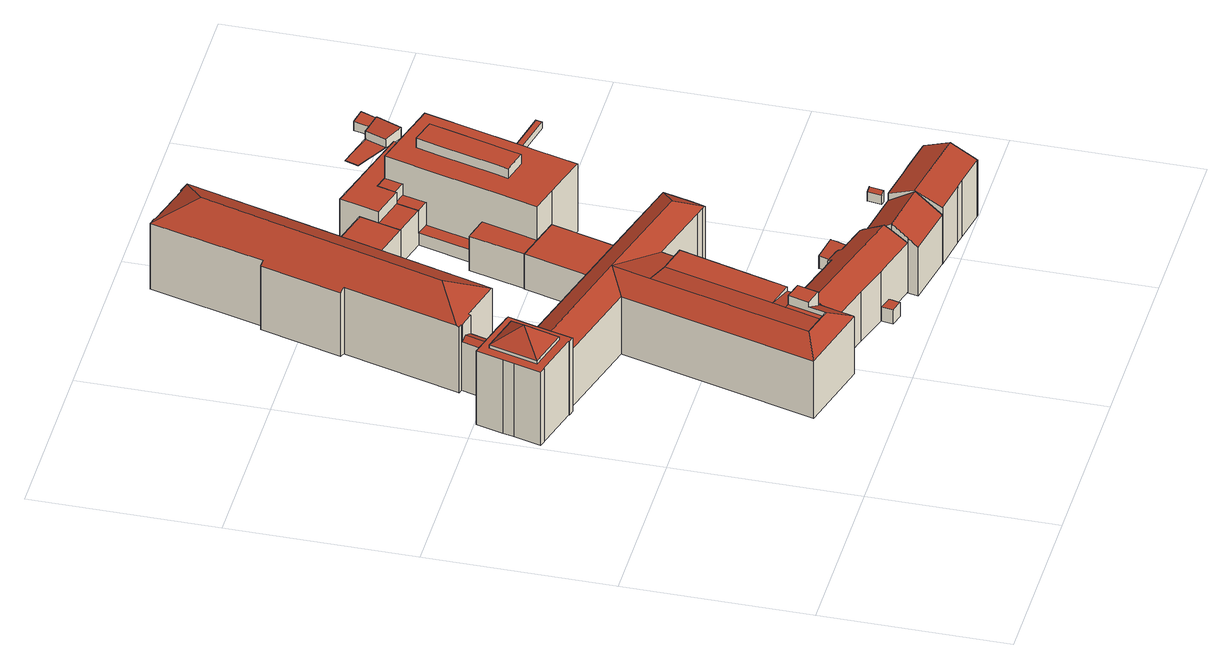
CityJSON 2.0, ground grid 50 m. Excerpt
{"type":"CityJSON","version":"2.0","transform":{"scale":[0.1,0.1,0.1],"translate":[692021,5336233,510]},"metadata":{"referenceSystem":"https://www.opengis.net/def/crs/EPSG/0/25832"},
"CityObjects":{
"building1":{"type":"Building","attributes":{"Gemeindeschluessel":"09162000","HoeheDach":"540.256","HoeheGrund":"511.964","Methode":"2000","NiedrigsteTraufeDesGebaeudes":"534.460","Geometrietyp2DReferenz":"3000","function":"31001_3020","roofType":"3500","measuredHeight":28.29,"storeysAboveGround":3},"geometry":[{"type":"Solid","lod":"2","boundaries":[[[[0,1,2]],[[3,4,5,6]],[[7,8,9,10]],[[0,11,1]],[[12,13,14,15]],[[16,17,18,19]],[[1,20,2]],[[18,6,5,21,22,23,10,9,24,25,26,27,28,15,14,29,30,19]],[[11,0,31,32]],[[33,7,10,23]],[[34,35,25,24]],[[36,16,19,30]],[[8,34,24,9]],[[13,37,29,14]],[[20,11,32,38]],[[4,39,21,5]],[[40,41,28,27]],[[41,12,15,28]],[[0,2,42,31]],[[2,20,38,42]],[[17,3,6,18]],[[11,20,1]],[[37,36,30,29]],[[21,39,43,33,23,22]],[[33,43,39,4,3,17,16,36,37,13,12,41,40,44,35,34,8,7],[31,42,38,32]],[[44,40,27,26,25,35]]]],"semantics":{"surfaces":[{"type":"RoofSurface","Dachneigung":"48.985","Dachorientierung":"105.047","Flaeche":"50.538","Z_MAX":"28.292","Z_MAX_ASL":"540.256","Z_MIN":"23.392","Z_MIN_ASL":"535.357"},{"type":"WallSurface"},{"type":"RoofSurface","Dachneigung":"54.105","Dachorientierung":"15.458","Flaeche":"47.073","Z_MAX":"28.292","Z_MAX_ASL":"540.256","Z_MIN":"23.392","Z_MIN_ASL":"535.357"},{"type":"RoofSurface","Dachneigung":"54.105","Dachorientierung":"195.458","Flaeche":"47.073","Z_MAX":"28.292","Z_MAX_ASL":"540.256","Z_MIN":"23.392","Z_MIN_ASL":"535.357"},{"type":"GroundSurface"},{"type":"RoofSurface","Dachneigung":"48.985","Dachorientierung":"285.047","Flaeche":"50.538","Z_MAX":"28.292","Z_MAX_ASL":"540.256","Z_MIN":"23.392","Z_MIN_ASL":"535.357"},{"type":"RoofSurface","Dachneigung":"90.000","Dachorientierung":"-1.000","Flaeche":"137.651","Z_MAX":"22.496","Z_MAX_ASL":"534.460","Z_MIN":"22.496","Z_MIN_ASL":"534.460"}],"values":[[0,1,1,2,1,1,3,4,1,1,1,1,1,1,1,1,1,1,1,1,1,5,1,1,6,1]]}}]},
"building2":{"type":"Building","attributes":{"name":"Universität","Gemeindeschluessel":"09162000","HoeheDach":"534.380","HoeheGrund":"511.964","Methode":"2000","NiedrigsteTraufeDesGebaeudes":"529.315","Geometrietyp2DReferenz":"3000","function":"31001_3020","roofType":"3100","measuredHeight":22.42,"storeysAboveGround":3},"address":[{"country":"Germany","locality":"München","thoroughfareName":"Professor-Huber-Platz 2"}],"geometry":[{"type":"Solid","lod":"2","boundaries":[[[[45,46,47,48,49,50,51,52,53,54,55,18,19,56,57,58,59,60,61,62,63,64]],[[48,65,66,67,68,49]],[[69,70,71,72,73,74,75,76,77]],[[78,79,80,81]],[[60,59,71,70,82]],[[83,18,55,84]],[[85,67,66,86]],[[87,64,63,88,89]],[[90,88,63,62]],[[56,74,73,57]],[[91,92,93,94]],[[95,96,85,86,94,93]],[[76,75,19,18,83]],[[92,91,97,98,99,100]],[[101,87,89,69,77,102]],[[77,76,83,84]],[[103,96,104]],[[46,45,101,102]],[[103,68,67,85,96]],[[105,90,62,61]],[[106,107,52,51]],[[108,99,98,109]],[[110,54,53,111]],[[79,108,109,112,80]],[[107,106,81,80,112,97,91,113]],[[87,101,45,64]],[[66,65,114,102,77,86]],[[55,54,110,84]],[[72,71,59,58]],[[115,95,93,92,100]],[[115,100,99,108,79]],[[82,105,61,60]],[[70,69,89,88,90,105,82]],[[19,75,74,56]],[[109,98,97,112]],[[78,104,96,95,115,79]],[[73,72,58,57]],[[84,110,94,86,77]],[[47,46,102,114]],[[111,53,52,107,113]],[[113,91,94,110,111]],[[114,65,48,47]],[[49,68,103,104,78,81,106,51,50]]]],"semantics":{"surfaces":[{"type":"GroundSurface"},{"type":"WallSurface"},{"type":"RoofSurface","Dachneigung":"59.274","Dachorientierung":"15.491","Flaeche":"453.182","Z_MAX":"21.066","Z_MAX_ASL":"533.030","Z_MIN":"17.535","Z_MIN_ASL":"529.499"},{"type":"RoofSurface","Dachneigung":"79.562","Dachorientierung":"105.492","Flaeche":"334.372","Z_MAX":"21.066","Z_MAX_ASL":"533.030","Z_MIN":"19.706","Z_MIN_ASL":"531.670"},{"type":"RoofSurface","Dachneigung":"59.254","Dachorientierung":"195.502","Flaeche":"174.827","Z_MAX":"21.066","Z_MAX_ASL":"533.030","Z_MIN":"17.611","Z_MIN_ASL":"529.575"},{"type":"RoofSurface","Dachneigung":"59.265","Dachorientierung":"195.493","Flaeche":"203.627","Z_MAX":"21.066","Z_MAX_ASL":"533.030","Z_MIN":"17.487","Z_MIN_ASL":"529.451"},{"type":"RoofSurface","Dachneigung":"89.996","Dachorientierung":"-1.000","Flaeche":"234.451","Z_MAX":"19.706","Z_MAX_ASL":"531.670","Z_MIN":"19.702","Z_MIN_ASL":"531.666"},{"type":"RoofSurface","Dachneigung":"90.000","Dachorientierung":"-1.000","Flaeche":"27.824","Z_MAX":"22.416","Z_MAX_ASL":"534.380","Z_MIN":"22.416","Z_MIN_ASL":"534.380"},{"type":"RoofSurface","Dachneigung":"61.089","Dachorientierung":"105.493","Flaeche":"56.062","Z_MAX":"21.066","Z_MAX_ASL":"533.030","Z_MIN":"17.697","Z_MIN_ASL":"529.661"},{"type":"RoofSurface","Dachneigung":"76.868","Dachorientierung":"105.498","Flaeche":"118.105","Z_MAX":"21.066","Z_MAX_ASL":"533.030","Z_MIN":"17.513","Z_MIN_ASL":"529.477"},{"type":"RoofSurface","Dachneigung":"90.000","Dachorientierung":"-1.000","Flaeche":"14.793","Z_MAX":"19.706","Z_MAX_ASL":"531.670","Z_MIN":"19.706","Z_MIN_ASL":"531.670"},{"type":"RoofSurface","Dachneigung":"59.264","Dachorientierung":"104.746","Flaeche":"44.386","Z_MAX":"21.066","Z_MAX_ASL":"533.030","Z_MIN":"17.351","Z_MIN_ASL":"529.315"},{"type":"RoofSurface","Dachneigung":"81.497","Dachorientierung":"105.309","Flaeche":"27.239","Z_MAX":"19.706","Z_MAX_ASL":"531.670","Z_MIN":"18.577","Z_MIN_ASL":"530.541"},{"type":"RoofSurface","Dachneigung":"59.492","Dachorientierung":"285.495","Flaeche":"380.076","Z_MAX":"21.066","Z_MAX_ASL":"533.030","Z_MIN":"17.543","Z_MIN_ASL":"529.508"},{"type":"RoofSurface","Dachneigung":"53.762","Dachorientierung":"194.807","Flaeche":"88.902","Z_MAX":"21.066","Z_MAX_ASL":"533.030","Z_MIN":"17.545","Z_MIN_ASL":"529.509"}],"values":[[0,1,2,1,1,1,1,1,1,1,1,3,1,1,4,5,1,1,6,1,1,7,1,1,8,1,9,1,1,10,1,1,11,1,1,12,1,13,1,1,14,1,1]]}}]},
"building3":{"type":"Building","attributes":{"Gemeindeschluessel":"09162000","HoeheDach":"531.043","HoeheGrund":"512.260","Methode":"2000","NiedrigsteTraufeDesGebaeudes":"526.506","Geometrietyp2DReferenz":"3000","function":"31001_9998","roofType":"3100","measuredHeight":18.78,"storeysAboveGround":4},"address":[{"country":"Germany","locality":"München","thoroughfareName":"Veterinärstraße 1"}],"geometry":[{"type":"Solid","lod":"2","boundaries":[[[[116,117,118,119,120,121,122,123,124,125,126,127,128,129,130,131,132,133,134,135,136,137,138]],[[139,140,124,123]],[[141,142,129,128]],[[143,144,127,126,125,145]],[[146,147,118,117]],[[148,149,146]],[[147,150,119,118]],[[144,141,128,127]],[[151,152,133,132]],[[140,145,125,124]],[[120,119,150,153,154,155,122,121]],[[148,156,157,158,159,160,152,151,161,162,142,141,144,143,149]],[[155,139,123,122]],[[116,138,137,157,156,148,146,117]],[[139,155,154,153,150,147,146,149,143,145,140]],[[159,158,136,135]],[[162,161,131,130,129,142]],[[158,157,137,136]],[[161,151,132,131]],[[134,133,152,160,159,135]]]],"semantics":{"surfaces":[{"type":"GroundSurface"},{"type":"WallSurface"},{"type":"RoofSurface","Dachneigung":"59.606","Dachorientierung":"19.630","Flaeche":"1.473","Z_MAX":"18.783","Z_MAX_ASL":"531.043","Z_MIN":"15.834","Z_MIN_ASL":"528.094"},{"type":"RoofSurface","Dachneigung":"59.611","Dachorientierung":"18.302","Flaeche":"262.378","Z_MAX":"18.783","Z_MAX_ASL":"531.043","Z_MIN":"14.246","Z_MIN_ASL":"526.506"},{"type":"RoofSurface","Dachneigung":"59.611","Dachorientierung":"198.302","Flaeche":"259.653","Z_MAX":"18.783","Z_MAX_ASL":"531.043","Z_MIN":"14.994","Z_MIN_ASL":"527.254"}],"values":[[0,1,1,1,1,2,1,1,1,1,1,3,1,1,4,1,1,1,1,1]]}}]},
"building4":{"type":"Building","attributes":{"Gemeindeschluessel":"09162000","HoeheDach":"516.470","HoeheGrund":"512.290","Methode":"2000","NiedrigsteTraufeDesGebaeudes":"516.470","Geometrietyp2DReferenz":"3000","function":"51009_1610","roofType":"1000","measuredHeight":4.18},"geometry":[{"type":"Solid","lod":"2","boundaries":[[[[163,164,165,166]],[[121,122,166,165]],[[122,167,163,166]],[[164,163,167,168]],[[165,164,168,121]],[[122,121,168,167]]]],"semantics":{"surfaces":[{"type":"RoofSurface","Dachneigung":"90.000","Dachorientierung":"-1.000","Flaeche":"11.957","Z_MAX":"4.180","Z_MAX_ASL":"516.470","Z_MIN":"4.180","Z_MIN_ASL":"516.470"},{"type":"WallSurface"},{"type":"GroundSurface"}],"values":[[0,1,1,1,1,2]]}}]},
"building5":{"type":"Building","attributes":{"Gemeindeschluessel":"09162000","HoeheDach":"536.770","HoeheGrund":"511.350","Methode":"2000","NiedrigsteTraufeDesGebaeudes":"525.849","Geometrietyp2DReferenz":"3000","function":"31001_9998","roofType":"3200","measuredHeight":25.42,"storeysAboveGround":3},"address":[{"country":"Germany","locality":"München","thoroughfareName":"Ludwigstraße 28"}],"geometry":[{"type":"Solid","lod":"2","boundaries":[[[[169,170,171,172]],[[173,174,175,176,177,178,179,180]],[[181,173,180,182,183,184]],[[185,186,187,182,180,179,188,170,169]],[[189,185,169,172,190,191,192]],[[174,173,181,193]],[[176,194,195,196,197,177]],[[178,198,199,200,201,202,203,204,188,179]],[[188,204,205,206,171,170]],[[202,201,207,208]],[[175,174,193,209]],[[199,210,211,207,201,200]],[[193,181,184,183,212,213,214,215,191,190,172,171,206,205,216,208,207,211,210,217,218,219,220,196,195,194,209]],[[221,197,196,220]],[[222,187,186,185,189,223]],[[177,197,221,224,225,198,178]],[[225,224,219,218]],[[198,225,218,217]],[[226,222,223,227,228]],[[205,204,203,202,208,216]],[[226,228,214,213]],[[214,228,227,192,191,215]],[[176,175,209,194]],[[198,217,210,199]],[[224,221,220,219]],[[222,226,213,212,183,182,187]],[[223,189,192,227]]]],"semantics":{"surfaces":[{"type":"WallSurface"},{"type":"RoofSurface","Dachneigung":"60.285","Dachorientierung":"108.190","Flaeche":"835.007","Z_MAX":"25.420","Z_MAX_ASL":"536.770","Z_MIN":"20.058","Z_MIN_ASL":"531.409"},{"type":"RoofSurface","Dachneigung":"60.272","Dachorientierung":"195.568","Flaeche":"95.530","Z_MAX":"25.420","Z_MAX_ASL":"536.770","Z_MIN":"20.030","Z_MIN_ASL":"531.380"},{"type":"RoofSurface","Dachneigung":"60.285","Dachorientierung":"288.190","Flaeche":"824.970","Z_MAX":"25.420","Z_MAX_ASL":"536.770","Z_MIN":"19.547","Z_MIN_ASL":"530.897"},{"type":"GroundSurface"},{"type":"RoofSurface","Dachneigung":"60.298","Dachorientierung":"17.968","Flaeche":"95.061","Z_MAX":"25.420","Z_MAX_ASL":"536.770","Z_MIN":"20.058","Z_MIN_ASL":"531.409"},{"type":"RoofSurface","Dachneigung":"64.433","Dachorientierung":"108.190","Flaeche":"31.324","Z_MAX":"15.825","Z_MAX_ASL":"527.175","Z_MIN":"14.499","Z_MIN_ASL":"525.849"},{"type":"RoofSurface","Dachneigung":"64.434","Dachorientierung":"288.190","Flaeche":"20.881","Z_MAX":"15.825","Z_MAX_ASL":"527.175","Z_MIN":"14.936","Z_MIN_ASL":"526.286"}],"values":[[0,1,0,2,0,0,0,3,0,0,0,0,4,0,0,5,0,0,6,0,0,0,0,0,0,0,7]]}}]},
"building6":{"type":"Building","attributes":{"Gemeindeschluessel":"09162000","HoeheDach":"522.330","HoeheGrund":"511.630","Methode":"1000","NiedrigsteTraufeDesGebaeudes":"522.330","Geometrietyp2DReferenz":"3000","function":"31001_9998","roofType":"1000","measuredHeight":10.7,"storeysAboveGround":3},"geometry":[{"type":"Solid","lod":"2","boundaries":[[[[229,230,231,232]],[[233,234,235,236]],[[234,233,230,229]],[[236,235,232,231]],[[235,234,229,232]],[[233,236,231,230]]]],"semantics":{"surfaces":[{"type":"GroundSurface"},{"type":"RoofSurface","Dachneigung":"90.000","Dachorientierung":"-1.000","Flaeche":"305.404","Z_MAX":"10.700","Z_MAX_ASL":"522.330","Z_MIN":"10.700","Z_MIN_ASL":"522.330"},{"type":"WallSurface"}],"values":[[0,1,2,2,2,2]]}}]},
"building7":{"type":"Building","attributes":{"Gemeindeschluessel":"09162000","HoeheDach":"522.415","HoeheGrund":"511.260","Methode":"1000","NiedrigsteTraufeDesGebaeudes":"522.415","Geometrietyp2DReferenz":"3000","function":"31001_2000","roofType":"1000","measuredHeight":11.15},"geometry":[{"type":"Solid","lod":"2","boundaries":[[[[237,238,239,240]],[[241,242,243,244]],[[239,238,241,244]],[[240,239,244,243]],[[237,240,243,242]],[[238,237,242,241]]]],"semantics":{"surfaces":[{"type":"RoofSurface","Dachneigung":"90.000","Dachorientierung":"-1.000","Flaeche":"76.770","Z_MAX":"11.155","Z_MAX_ASL":"522.415","Z_MIN":"11.155","Z_MIN_ASL":"522.415"},{"type":"GroundSurface"},{"type":"WallSurface"}],"values":[[0,1,2,2,2,2]]}}]},
"building8":{"type":"Building","attributes":{"Gemeindeschluessel":"09162000","HoeheDach":"531.910","HoeheGrund":"511.990","Methode":"2000","NiedrigsteTraufeDesGebaeudes":"526.888","Geometrietyp2DReferenz":"3000","function":"31001_1000","roofType":"3100","measuredHeight":19.92,"storeysAboveGround":4},"address":[{"country":"Germany","locality":"München","thoroughfareName":"Veterinärstraße 3"}],"geometry":[{"type":"Solid","lod":"2","boundaries":[[[[245,246,247,248,249]],[[250,251,252,245,249,253]],[[254,248,255,256]],[[247,246,257,258]],[[248,247,258,255]],[[259,254,256,260]],[[250,260,256,255,258,257,252,251]],[[246,245,252,257]],[[253,259,260,250]],[[249,248,254,259,253]]]],"semantics":{"surfaces":[{"type":"RoofSurface","Dachneigung":"55.477","Dachorientierung":"12.214","Flaeche":"127.640","Z_MAX":"19.920","Z_MAX_ASL":"531.910","Z_MIN":"14.898","Z_MIN_ASL":"526.888"},{"type":"WallSurface"},{"type":"GroundSurface"},{"type":"RoofSurface","Dachneigung":"55.470","Dachorientierung":"192.216","Flaeche":"128.101","Z_MAX":"19.920","Z_MAX_ASL":"531.910","Z_MIN":"14.904","Z_MIN_ASL":"526.894"}],"values":[[0,1,1,1,1,1,2,1,1,3]]}}]},
"building9":{"type":"Building","attributes":{"Gemeindeschluessel":"09162000","HoeheDach":"515.990","HoeheGrund":"512.250","Methode":"2000","NiedrigsteTraufeDesGebaeudes":"515.397","Geometrietyp2DReferenz":"3000","function":"31001_2000","roofType":"1000","measuredHeight":3.74},"geometry":[{"type":"Solid","lod":"2","boundaries":[[[[261,262,263,264]],[[264,263,265,266,267,268,269,270]],[[271,261,264,270]],[[272,273,274,275,262,261,271,276]],[[276,271,270,269]],[[273,272,268,267]],[[272,276,269,268]],[[274,273,267,266]],[[262,275,265,263]],[[275,274,266,265]]]],"semantics":{"surfaces":[{"type":"WallSurface"},{"type":"GroundSurface"},{"type":"RoofSurface","Dachneigung":"82.446","Dachorientierung":"189.741","Flaeche":"33.097","Z_MAX":"3.740","Z_MAX_ASL":"515.990","Z_MIN":"3.147","Z_MIN_ASL":"515.397"}],"values":[[0,1,0,2,0,0,0,0,0,0]]}}]},
"building10":{"type":"Building","attributes":{"Gemeindeschluessel":"09162000","HoeheDach":"522.371","HoeheGrund":"511.270","Methode":"1000","NiedrigsteTraufeDesGebaeudes":"522.371","Geometrietyp2DReferenz":"3000","function":"31001_9998","roofType":"1000","measuredHeight":11.1,"storeysAboveGround":2},"geometry":[{"type":"Solid","lod":"2","boundaries":[[[[277,278,279,280,281,282]],[[237,279,278,242]],[[281,240,243,282]],[[240,237,242,243]],[[280,279,237,240,281]],[[282,243,242,278,277]]]],"semantics":{"surfaces":[{"type":"WallSurface"},{"type":"RoofSurface","Dachneigung":"90.000","Dachorientierung":"-1.000","Flaeche":"150.637","Z_MAX":"11.101","Z_MAX_ASL":"522.371","Z_MIN":"11.101","Z_MIN_ASL":"522.371"},{"type":"GroundSurface"}],"values":[[0,0,0,0,1,2]]}}]},
"building11":{"type":"Building","attributes":{"Gemeindeschluessel":"09162000","HoeheDach":"532.215","HoeheGrund":"511.862","Methode":"2000","NiedrigsteTraufeDesGebaeudes":"529.028","Geometrietyp2DReferenz":"3000","function":"31001_9998","roofType":"3100","measuredHeight":20.35,"storeysAboveGround":5},"address":[{"country":"Germany","locality":"München","thoroughfareName":"Veterinärstraße 5"}],"geometry":[{"type":"Solid","lod":"2","boundaries":[[[[283,284,285,286,287]],[[288,289,290,291]],[[283,292,293,294,295,296,297,298,284]],[[293,292,299,300]],[[288,301,285,284,298,302,289]],[[303,304,305,306,300,299,287,286,307,291,290,308]],[[292,283,287,299]],[[294,293,300,306]],[[297,296,304,303]],[[285,301,307,286]],[[295,294,306,305]],[[302,298,297,303,308]],[[289,302,308,290]],[[296,295,305,304]],[[301,288,291,307]]]],"semantics":{"surfaces":[{"type":"WallSurface"},{"type":"RoofSurface","Dachneigung":"66.621","Dachorientierung":"9.873","Flaeche":"167.994","Z_MAX":"20.353","Z_MAX_ASL":"532.215","Z_MIN":"17.218","Z_MIN_ASL":"529.080"},{"type":"RoofSurface","Dachneigung":"66.621","Dachorientierung":"189.873","Flaeche":"171.752","Z_MAX":"20.353","Z_MAX_ASL":"532.215","Z_MIN":"17.166","Z_MIN_ASL":"529.028"},{"type":"GroundSurface"}],"values":[[0,0,1,0,2,3,0,0,0,0,0,0,0,0,0]]}}]},
"building12":{"type":"Building","attributes":{"Gemeindeschluessel":"09162000","HoeheDach":"535.510","HoeheGrund":"511.760","Methode":"2000","NiedrigsteTraufeDesGebaeudes":"515.611","Geometrietyp2DReferenz":"3000","function":"31001_9998","roofType":"1000","measuredHeight":23.75,"storeysAboveGround":6},"geometry":[{"type":"Solid","lod":"2","boundaries":[[[[309,310,311,312,313,314,234,315,316]],[[317,318,319,320,234,314]],[[321,322,323,324,325,326,327,328,329,330,319]],[[331,332,333,334]],[[335,325,324,336]],[[234,320,337,315]],[[320,319,330,337]],[[319,318,338,321]],[[339,340,341,311,310,342]],[[336,324,323,343]],[[344,345,346,347]],[[348,349,326,325,335]],[[350,322,321,338]],[[311,341,340,351,352,353,354,332,331,355,356,357,358,359,360,361,313,312],[362,347,346,363,364,365,366,367]],[[368,369,370,371,333,332,354,353,352,351,340,339]],[[348,357,356,355,331,334,372,373,374,375,327,326,349]],[[376,377,345,344,378,379,380,381]],[[379,378,344,347,362,367,366,380]],[[343,323,322,350]],[[381,380,366,365]],[[370,369,368,339,342,310,309,316,315,337,330,329,328,327,375,374,373,372,334,333,371]],[[364,363,346,345,377,376,381,365]],[[317,314,313,361,360,359,358,357,348,335,336,343,350,338,318]]]],"semantics":{"surfaces":[{"type":"WallSurface"},{"type":"RoofSurface","Dachneigung":"90.000","Dachorientierung":"-1.000","Flaeche":"102.284","Z_MAX":"10.510","Z_MAX_ASL":"522.270","Z_MIN":"10.510","Z_MIN_ASL":"522.270"},{"type":"RoofSurface","Dachneigung":"90.000","Dachorientierung":"-1.000","Flaeche":"24.402","Z_MAX":"10.657","Z_MAX_ASL":"522.417","Z_MIN":"10.657","Z_MIN_ASL":"522.417"},{"type":"RoofSurface","Dachneigung":"90.000","Dachorientierung":"-1.000","Flaeche":"18.609","Z_MAX":"13.978","Z_MAX_ASL":"525.738","Z_MIN":"13.978","Z_MIN_ASL":"525.738"},{"type":"RoofSurface","Dachneigung":"90.000","Dachorientierung":"-1.000","Flaeche":"57.877","Z_MAX":"3.851","Z_MAX_ASL":"515.611","Z_MIN":"3.851","Z_MIN_ASL":"515.611"},{"type":"RoofSurface","Dachneigung":"90.000","Dachorientierung":"-1.000","Flaeche":"689.743","Z_MAX":"20.782","Z_MAX_ASL":"532.542","Z_MIN":"20.782","Z_MIN_ASL":"532.542"},{"type":"RoofSurface","Dachneigung":"90.000","Dachorientierung":"-1.000","Flaeche":"173.329","Z_MAX":"23.750","Z_MAX_ASL":"535.510","Z_MIN":"23.750","Z_MIN_ASL":"535.510"},{"type":"GroundSurface"}],"values":[[0,1,0,0,0,0,0,0,0,2,0,3,4,5,0,0,6,0,0,0,7,0,0]]}}]},
"building13":{"type":"Building","attributes":{"Gemeindeschluessel":"09162000","HoeheDach":"525.767","HoeheGrund":"511.830","Methode":"2000","NiedrigsteTraufeDesGebaeudes":"522.447","Geometrietyp2DReferenz":"3000","function":"31001_9998","roofType":"1000","measuredHeight":13.94,"storeysAboveGround":4},"geometry":[{"type":"Solid","lod":"2","boundaries":[[[[382,383,384,385,386,387,388,389,390,391,281]],[[323,281,391,329]],[[323,329,392,393,327,394,395,396,397]],[[334,398,399,394,327,400]],[[397,382,281,323]],[[396,383,382,397]],[[401,402,403,387,386,404]],[[400,327,393,392,329,391,390,389,388,387,403,402,334]],[[395,394,399,398,401,404,386,385,384,383,396]],[[401,398,334,402]]]],"semantics":{"surfaces":[{"type":"WallSurface"},{"type":"RoofSurface","Dachneigung":"90.000","Dachorientierung":"-1.000","Flaeche":"56.350","Z_MAX":"10.617","Z_MAX_ASL":"522.447","Z_MIN":"10.617","Z_MIN_ASL":"522.447"},{"type":"GroundSurface"},{"type":"RoofSurface","Dachneigung":"90.000","Dachorientierung":"-1.000","Flaeche":"195.638","Z_MAX":"13.937","Z_MAX_ASL":"525.767","Z_MIN":"13.937","Z_MIN_ASL":"525.767"}],"values":[[0,0,0,0,1,0,0,2,3,0]]}}]},
"building14":{"type":"Building","attributes":{"Gemeindeschluessel":"09162000","HoeheDach":"515.630","HoeheGrund":"512.120","Methode":"2000","NiedrigsteTraufeDesGebaeudes":"514.865","Geometrietyp2DReferenz":"3000","function":"31001_2000","roofType":"2100","measuredHeight":3.51},"geometry":[{"type":"Solid","lod":"2","boundaries":[[[[405,406,407,408]],[[409,410,411,412]],[[406,413,414,407]],[[415,409,412,416]],[[413,406,405,410,409,415]],[[410,405,408,411]],[[413,415,416,414]],[[411,408,407,414,416,412]]]],"semantics":{"surfaces":[{"type":"WallSurface"},{"type":"RoofSurface","Dachneigung":"58.931","Dachorientierung":"279.522","Flaeche":"5.693","Z_MAX":"3.510","Z_MAX_ASL":"515.630","Z_MIN":"2.745","Z_MIN_ASL":"514.865"},{"type":"GroundSurface"}],"values":[[0,0,0,0,1,0,0,2]]}}]},
"building15":{"type":"Building","attributes":{"Gemeindeschluessel":"09162000","HoeheDach":"513.886","HoeheGrund":"511.886","Methode":"1000","NiedrigsteTraufeDesGebaeudes":"513.886","Geometrietyp2DReferenz":"3000","function":"51009_1610","roofType":"1000","measuredHeight":2},"geometry":[{"type":"Solid","lod":"2","boundaries":[[[[417,418,419,420]],[[419,421,422,420]],[[418,417,423,424]],[[424,423,422,421]],[[418,424,421,419]],[[423,417,420,422]]]],"semantics":{"surfaces":[{"type":"WallSurface"},{"type":"GroundSurface"},{"type":"RoofSurface","Dachneigung":"90.000","Dachorientierung":"-1.000","Flaeche":"36.950","Z_MAX":"2.000","Z_MAX_ASL":"513.886","Z_MIN":"2.000","Z_MIN_ASL":"513.886"}],"values":[[0,1,2,0,0,0]]}}]},
"building16":{"type":"Building","attributes":{"Gemeindeschluessel":"09162000","HoeheDach":"514.136","HoeheGrund":"510.951","Methode":"9999","NiedrigsteTraufeDesGebaeudes":"511.050","Geometrietyp2DReferenz":"3000","function":"31001_2000","roofType":"1000","measuredHeight":3.19},"geometry":[{"type":"Solid","lod":"2","boundaries":[[[[425,426,427,428]],[[429,430,431,432]],[[430,433,434,435,436,431]],[[425,437,433,430,429,426]],[[435,434,438,428,427,439]],[[437,425,428,438]],[[440,436,435,439]],[[433,437,438,434]],[[432,431,436,440]],[[439,427,426,429,432,440]]]],"semantics":{"surfaces":[{"type":"WallSurface"},{"type":"RoofSurface","Dachneigung":"84.058","Dachorientierung":"291.580","Flaeche":"38.489","Z_MAX":"3.186","Z_MAX_ASL":"514.136","Z_MIN":"2.592","Z_MIN_ASL":"513.543"},{"type":"GroundSurface"},{"type":"RoofSurface","Dachneigung":"90.000","Dachorientierung":"-1.000","Flaeche":"48.504","Z_MAX":"0.099","Z_MAX_ASL":"511.050","Z_MIN":"0.099","Z_MIN_ASL":"511.050"}],"values":[[0,0,0,1,2,0,0,0,3,0]]}}]},
"building17":{"type":"Building","attributes":{"Gemeindeschluessel":"09162000","HoeheDach":"513.834","HoeheGrund":"511.050","Methode":"1000","NiedrigsteTraufeDesGebaeudes":"513.834","Geometrietyp2DReferenz":"3000","function":"31001_2000","roofType":"1000","measuredHeight":2.78},"geometry":[{"type":"Solid","lod":"2","boundaries":[[[[441,442,443,444]],[[441,444,445,446,447,448]],[[449,450,451,452,453,454]],[[449,443,442,450,455,456]],[[455,450,449,456]],[[456,449,454,453,457,446,445,444,443,449]],[[458,447,446,457,453,452]],[[450,455,450,442,441,448,447,458,452,451]]]],"semantics":{"surfaces":[{"type":"WallSurface"},{"type":"GroundSurface"},{"type":"RoofSurface","Dachneigung":"90.000","Dachorientierung":"-1.000","Flaeche":"19.182","Z_MAX":"2.784","Z_MAX_ASL":"513.834","Z_MIN":"2.784","Z_MIN_ASL":"513.834"}],"values":[[0,0,0,0,0,1,0,2]]}}]}
},
"vertices":[
[176,935,254],[105,885,303],[141,805,254],[156,775,245],[140,779,245],[140,779,20],[156,775,20],[17,813,245],[1,818,245],[1,818,20],[17,813,20],[68,965,254],[154,964,245],[175,958,245],[175,958,20],[154,964,20],[189,901,245],[159,785,245],[159,785,20],[189,901,20],[33,835,254],[140,781,20],[27,812,20],[17,815,20],[21,891,20],[28,919,20],[42,972,20],[48,993,20],[105,978,20],[198,952,20],[203,950,20],[176,935,245],[68,965,245],[17,815,245],[21,891,245],[28,919,245],[203,950,245],[198,952,245],[33,835,245],[140,781,245],[48,993,245],[105,978,245],[141,805,245],[27,812,245],[42,972,245],
[783,614,20],[613,662,20],[601,620,20],[606,618,20],[531,357,20],[518,312,20],[500,250,20],[482,189,20],[468,140,20],[268,193,20],[413,716,20],[560,798,20],[693,761,20],[814,728,20],[845,719,20],[854,716,20],[834,640,20],[826,614,20],[823,604,20],[810,607,20],[606,618,195],[605,614,195],[605,614,217],[531,357,217],[779,676,230],[851,717,195],[845,719,195],[814,728,195],[693,761,195],[560,798,195],[189,901,195],[174,843,230],[487,757,230],[511,287,205],[498,290,207],[498,290,204],[511,287,197],[854,716,193],[159,785,195],[413,716,195],[529,634,217],[458,653,230],[810,607,196],[823,604,194],[820,604,196],[826,614,194],[424,201,230],[424,201,217],[410,205,217],[339,224,230],[438,306,217],[448,341,217],[436,247,230],[436,247,244],[452,303,244],[452,303,217],[783,614,196],[613,662,196],[521,322,217],[521,322,205],[834,640,194],[500,250,197],[482,189,197],[498,290,244],[483,234,244],[268,193,195],[468,140,195],[483,234,204],[469,143,198],[601,620,196],[439,306,217],
[842,204,23],[833,154,23],[830,134,23],[822,91,23],[811,94,23],[729,117,23],[692,127,23],[598,155,23],[505,182,23],[482,189,23],[500,250,23],[518,312,23],[541,306,23],[711,256,23],[711,257,23],[715,268,23],[757,256,23],[760,251,23],[760,243,23],[760,242,23],[765,240,23],[845,217,23],[843,206,23],[598,155,173],[505,182,173],[541,306,172],[711,256,173],[500,250,210],[518,312,172],[482,189,173],[833,154,210],[830,134,199],[842,204,181],[828,155,210],[822,91,173],[757,256,165],[760,251,168],[811,94,173],[729,117,173],[692,127,173],[843,206,180],[845,217,173],[765,240,173],[760,242,172],[760,243,172],[715,268,165],[711,257,172],
[687,95,65],[721,86,65],[729,117,65],[692,127,65],[687,95,23],[721,86,23],
[182,1063,215],[171,1066,215],[171,1066,14],[182,1063,14],[347,1025,214],[449,1382,214],[480,1491,214],[584,1854,214],[583,1854,215],[468,1790,268],[280,1135,268],[344,1026,216],[347,1025,14],[228,1056,217],[228,1056,14],[344,1026,14],[182,1061,214],[200,1057,214],[227,1050,214],[173,1072,219],[182,1061,163],[182,1061,14],[154,964,14],[154,964,163],[449,1382,14],[584,1854,14],[583,1854,14],[553,1863,14],[553,1863,214],[404,1904,215],[320,1598,217],[315,1599,214],[307,1601,209],[246,1383,210],[253,1381,214],[259,1378,218],[259,1378,14],[173,1072,14],[307,1601,14],[246,1383,14],[480,1491,14],[320,1598,14],[315,1599,14],[227,1050,14],[198,952,14],[175,958,14],[172,959,14],[253,1381,14],[404,1904,14],[425,1899,14],[424,1895,14],[552,1859,14],[552,1859,216],[227,1050,158],[200,1057,172],[424,1895,217],[425,1899,214],[198,952,159],[172,959,172],[175,958,170],
[619,1011,16],[753,974,16],[693,761,16],[560,798,16],[753,974,123],[619,1011,123],[560,798,123],[693,761,123],
[544,1474,124],[480,1491,124],[449,1382,124],[514,1363,124],[480,1491,13],[544,1474,13],[514,1363,13],[449,1382,13],
[985,181,169],[843,206,169],[833,154,205],[830,134,219],[972,109,219],[959,37,20],[972,109,20],[985,181,20],[959,37,169],[822,91,189],[830,134,20],[822,91,20],[843,206,20],[833,154,20],[817,63,169],[817,63,20],
[865,325,60],[865,327,60],[865,327,22],[865,325,22],[938,315,22],[937,313,22],[936,299,22],[931,271,22],[902,276,22],[858,283,22],[858,283,54],[931,271,54],[936,299,58],[937,313,60],[938,315,60],[902,276,54],
[647,1351,13],[671,1439,13],[671,1439,124],[647,1351,124],[641,1329,124],[641,1329,13],
[1196,143,191],[1184,73,222],[1171,0,190],[1171,0,19],[1196,143,19],[1078,17,190],[1053,21,190],[1053,21,19],[1078,17,19],[1194,143,191],[1189,144,191],[1103,160,191],[1077,164,191],[989,180,191],[985,181,191],[972,110,222],[1194,143,19],[1189,144,19],[1168,1,190],[959,37,190],[985,181,19],[989,180,19],[1077,164,19],[1103,160,19],[1168,1,19],[959,37,19],
[747,976,18],[753,974,18],[753,974,225],[747,976,225],[682,993,225],[682,993,123],[619,1011,18],[682,993,18],[714,1109,123],[723,1143,123],[688,1152,123],[658,1160,123],[688,1152,56],[729,1305,56],[729,1305,124],[746,1368,124],[746,1368,157],[759,1417,157],[759,1417,18],[746,1368,18],[729,1305,18],[688,1152,18],[932,1369,225],[989,1353,225],[989,1353,18],[932,1369,18],[782,1358,157],[782,1358,124],[658,1160,18],[723,1143,56],[876,939,18],[876,939,225],[811,958,225],[811,958,18],[765,1295,124],[847,1340,255],[911,1322,255],[911,1322,225],[847,1340,225],[795,1407,157],[760,1417,157],[765,1295,56],[908,1055,225],[917,1089,225],[959,1241,225],[976,1304,225],[925,1371,225],[860,1389,225],[795,1407,225],[782,1358,225],[765,1295,225],[723,1143,225],[714,1109,225],[829,1277,225],[894,1259,225],[852,1107,225],[843,1073,225],[778,1091,225],[788,1125,225],[908,1055,18],[917,1089,18],[959,1241,18],[976,1304,18],[925,1371,18],[860,1389,18],[795,1407,18],[760,1417,18],[852,1107,255],[894,1259,255],[829,1277,255],[788,1125,255],[778,1091,255],[843,1073,255],
[657,1388,124],[657,1388,158],[671,1439,158],[671,1440,158],[685,1493,158],[685,1493,18],[671,1440,18],[671,1439,18],[657,1388,18],[641,1329,18],[745,1364,18],[759,1416,18],[759,1417,158],[759,1416,158],[745,1364,158],[745,1364,124],[932,1369,158],[760,1416,158],[760,1416,18],[946,1421,158],[946,1421,18],[774,1468,18],[774,1468,158],
[1163,277,49],[1175,275,56],[1175,275,21],[1163,277,21],[1156,239,49],[1163,276,49],[1163,276,21],[1156,239,21],[1175,274,56],[1175,274,21],[1168,237,56],[1168,237,21],
[1066,1184,39],[1267,1140,39],[1267,1140,19],[1066,1184,19],[1263,1123,19],[1062,1167,19],[1062,1167,39],[1263,1123,39],
[1184,1521,41],[1157,1454,41],[1157,1454,9],[1184,1521,9],[1107,1481,35],[1129,1538,35],[1129,1538,11],[1107,1481,11],[1145,1533,37],[1145,1533,9],[1032,1564,9],[1032,1564,11],[1184,1523,41],[1184,1523,9],[1020,1529,9],[1020,1529,11],
[1160,1573,38],[1201,1566,38],[1201,1566,11],[1160,1573,11],[1159,1573,11],[1156,1574,11],[1156,1574,38],[1159,1573,38],[1184,1523,11],[1184,1523,38],[1179,1524,38],[1145,1533,38],[1145,1533,11],[1179,1524,11],[1184,1521,38],[1184,1521,11],[1150,1550,11],[1150,1550,38]
]}
